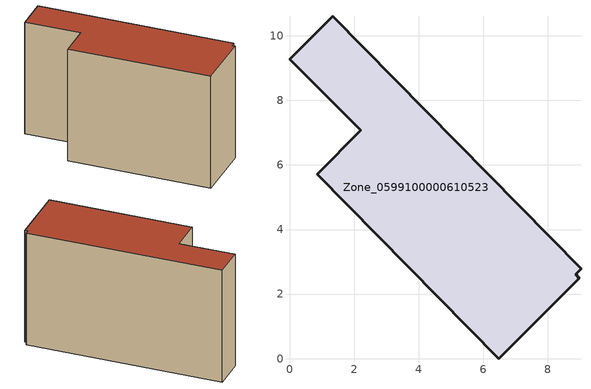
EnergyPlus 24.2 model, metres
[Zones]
Zone_0599100000610523
 floor ground (C_G): 9.03,2.79 8.86,2.61 8.98,2.49 6.49,0 0.86,5.71 2.21,7.07 0,9.28 1.33,10.6 z0
 wall outside (C_F): 8.86,2.61 9.03,2.79 1.33,10.6 0,9.28 2.21,7.07 0.86,5.71 6.49,0 8.98,2.49 8.86,2.61 z0:6.63
 roof outside (C_R): 6.49,0 8.98,2.49 8.86,2.61 9.03,2.79 1.33,10.6 0,9.28 2.21,7.07 0.86,5.71 z6.63
[BUILDING]
Pand.0599100000610523: North Axis=0; Terrain=City; Loads Convergence Tolerance Value=0.04; Temperature Convergence Tolerance Value=0.4; Solar Distribution=FullExterior; Maximum Number of Warmup Days=25; Minimum Number of Warmup Days=1
[Site:Location]
Rotterdam.The.Hague.AP_ZH_NLD Design_Conditions: Latitude=51.96; Longitude=4.45; Time Zone=1; Elevation=-4.5
[SITE:GROUNDTEMPERATURE:BUILDINGSURFACE]
18, 18, 18, 18, 18, 18, 18, 18, 18, 18, 18, 18
[MATERIAL] Thermal Absorptance=0.9; Solar Absorptance=0.7; Visible Absorptance=0.7
Name | Roughness | Thickness | Conductivity | Density | Specific Heat
G.TI.1946 | MediumSmooth | 0.15 | 1 | 540 | 1210
F.TI.1946 | Rough | 0.3 | 0.857143 | 1920 | 840
R.TI.1946 | MediumRough | 0.2 | 0.1 | 1500 | 1000
[CONSTRUCTION]
C_G: G.TI.1946
C_F: F.TI.1946
C_R: R.TI.1946
[ZONE]
Zone_0599100000610523: Type=1; Multiplier=1; Ceiling Height=Autocalculate; Volume=Autocalculate; Floor Area=autocalculate; Part of Total Floor Area=Yes
[ZONEINFILTRATION:DESIGNFLOWRATE]
Infil_Zone_0599100000610523: Zone or ZoneList or Space or SpaceList=Zone_0599100000610523; Schedule=AlwaysOn; Design Flow Rate Calculation Method=Flow/Area; Flow Rate per Floor Area=0.003; Constant Term Coefficient=1; Temperature Term Coefficient=0; Velocity Term Coefficient=0; Velocity Squared Term Coefficient=0
[HVACTEMPLATE:ZONE:IDEALLOADSAIRSYSTEM]
Zone_0599100000610523: Maximum Heating Supply Air Temperature=50; Minimum Cooling Supply Air Temperature=13; Maximum Heating Supply Air Humidity Ratio=0.0156; Minimum Cooling Supply Air Humidity Ratio=0.0077; Heating Limit=NoLimit; Cooling Limit=NoLimit; Dehumidification Control Type=ConstantSensibleHeatRatio; Cooling Sensible Heat Ratio=0.7; Dehumidification Setpoint=60; Humidification Control Type=None; Humidification Setpoint=30; Outdoor Air Method=None; Outdoor Air Flow Rate per Person=0.00944; Outdoor Air Flow Rate per Zone Floor Area=0; Outdoor Air Flow Rate per Zone=0; Demand Controlled Ventilation Type=None; Outdoor Air Economizer Type=NoEconomizer; Heat Recovery Type=None; Sensible Heat Recovery Effectiveness=0.7; Latent Heat Recovery Effectiveness=0.65
[ZONECONTROL:THERMOSTAT]
ThermostatControl_Zone_0599100000610523: Zone or ZoneList=Zone_0599100000610523; Control Type Schedule=DualSetpointControlType; Control 1=Thermostat_Zone_0599100000610523; Temperature Difference Between Cutout And Setpoint=0
[THERMOSTATSETPOINT:DUALSETPOINT]
Thermostat_Zone_0599100000610523: Heating Setpoint Temperature Schedule=HeatingSetpoint_Zone_0599100000610523; Cooling Setpoint Temperature Schedule=CoolingSetpoint_Zone_0599100000610523
[SCHEDULE:COMPACT]
HeatingSetpoint_Zone_0599100000610523: Through: 12/31, For: AllDays, Until: 24:00, 21
CoolingSetpoint_Zone_0599100000610523: Through: 12/31, For: AllDays, Until: 24:00, 24
DualSetpointControlType: Through: 12/31, For: AllDays, Until: 24:00, 4
AlwaysOn: Through: 12/31, For: AllDays, Until: 24:00, 1
